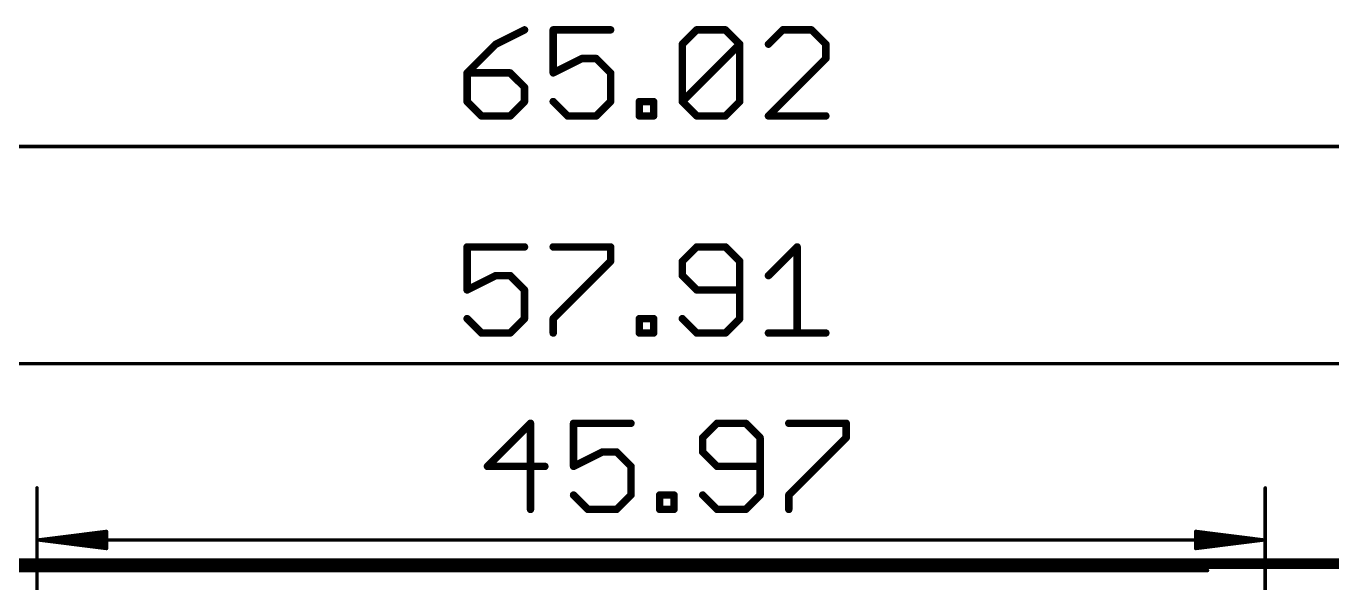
# Model space of a CAD drawing. Extents: x -30 to 87, y -20 to 77.
# Drawn here: x 9.88 to 58.76, y 55.92 to 76.77 of the extents above; entities that cross this region are included whole.
import ezdxf

# ---------------------------------------------------------------- set-up
doc = ezdxf.new("R2010")
doc.units = 0
for name, color, linetype in [('16', 132, 'CONTINUOUS'), ('20', 40, 'CONTINUOUS'), ('47', 253, 'CONTINUOUS')]:
    doc.layers.add(name, color=color, linetype=linetype)

msp = doc.modelspace()

# ---------------------------------------------------------------- linework, layer by layer
at = {"layer": '16', "const_width": 0.4064}
msp.add_lwpolyline([(0, 56.642), (65.024, 56.642)], dxfattribs=at)
at = {"layer": '20'}
msp.add_line((62, 56.5), (3, 56.5), dxfattribs=at)
at = {"layer": '47'}
for points, const_width in [([(28.5346, 76.6311), (27.4602, 76.0938)], 0.2794), ([(31.7574, 76.6311), (29.6085, 76.6311)], 0.2794), ([(29.6085, 76.6311), (29.6085, 75.0194)], 0.2794), ([(34.4426, 76.0938), (34.9798, 76.6311)], 0.2794), ([(34.9798, 76.6311), (36.0543, 76.6311)], 0.2794), ([(36.0543, 76.6311), (36.5915, 76.0938)], 0.2794), ([(38.2026, 76.6311), (37.6654, 76.0938)], 0.2794), ([(39.277, 76.6311), (38.2026, 76.6311)], 0.2794), ([(39.8143, 76.0938), (39.277, 76.6311)], 0.2794), ([(27.4602, 76.0938), (26.3857, 75.0194)], 0.2794), ([(34.4426, 73.9449), (34.4426, 76.0938)], 0.2794), ([(34.4426, 73.9449), (36.5915, 76.0938)], 0.2794), ([(36.5915, 76.0938), (36.5915, 73.9449)], 0.2794), ([(39.8143, 75.5566), (39.8143, 76.0938)], 0.2794), ([(29.6085, 75.0194), (30.6829, 75.5566)], 0.2794), ([(30.6829, 75.5566), (31.2202, 75.5566)], 0.2794), ([(31.2202, 75.5566), (31.7574, 75.0194)], 0.2794), ([(37.6654, 73.4077), (39.8143, 75.5566)], 0.2794), ([(26.3857, 75.0194), (26.3857, 73.9449)], 0.2794), ([(27.9974, 75.0194), (26.3857, 75.0194)], 0.2794), ([(28.5346, 74.4822), (27.9974, 75.0194)], 0.2794), ([(31.7574, 75.0194), (31.7574, 73.9449)], 0.2794), ([(28.5346, 73.9449), (28.5346, 74.4822)], 0.2794), ([(26.3857, 73.9449), (26.923, 73.4077)], 0.2794), ([(27.9974, 73.4077), (28.5346, 73.9449)], 0.2794), ([(30.1457, 73.4077), (29.6085, 73.9449)], 0.2794), ([(31.7574, 73.9449), (31.2202, 73.4077)], 0.2794), ([(32.8312, 73.4077), (32.8312, 73.9449)], 0.2794), ([(32.8312, 73.9449), (33.3685, 73.9449)], 0.2794), ([(33.3685, 73.9449), (33.3685, 73.4077)], 0.2794), ([(34.9798, 73.4077), (34.4426, 73.9449)], 0.2794), ([(36.5915, 73.9449), (36.0543, 73.4077)], 0.2794), ([(26.923, 73.4077), (27.9974, 73.4077)], 0.2794), ([(31.2202, 73.4077), (30.1457, 73.4077)], 0.2794), ([(33.3685, 73.4077), (32.8312, 73.4077)], 0.2794), ([(36.0543, 73.4077), (34.9798, 73.4077)], 0.2794), ([(39.8143, 73.4077), (37.6654, 73.4077)], 0.2794), ([(0.065, 72.263), (64.959, 72.263)], 0.13), ([(28.5346, 68.5031), (26.3857, 68.5031)], 0.2794), ([(26.3857, 68.5031), (26.3857, 66.8914)], 0.2794), ([(29.6085, 68.5031), (31.7574, 68.5031)], 0.2794), ([(31.7574, 68.5031), (31.7574, 67.9658)], 0.2794), ([(34.9798, 68.5031), (34.4426, 67.9658)], 0.2794), ([(36.0543, 68.5031), (34.9798, 68.5031)], 0.2794), ([(36.5915, 67.9658), (36.0543, 68.5031)], 0.2794), ([(37.6654, 67.4286), (38.7398, 68.5031)], 0.2794), ([(38.7398, 68.5031), (38.7398, 65.2797)], 0.2794), ([(31.7574, 67.9658), (29.6085, 65.8169)], 0.2794), ([(34.4426, 67.9658), (34.4426, 67.4286)], 0.2794), ([(36.5915, 65.8169), (36.5915, 67.9658)], 0.2794), ([(26.3857, 66.8914), (27.4602, 67.4286)], 0.2794), ([(27.4602, 67.4286), (27.9974, 67.4286)], 0.2794), ([(27.9974, 67.4286), (28.5346, 66.8914)], 0.2794), ([(34.4426, 67.4286), (34.9798, 66.8914)], 0.2794), ([(28.5346, 66.8914), (28.5346, 65.8169)], 0.2794), ([(34.9798, 66.8914), (36.5915, 66.8914)], 0.2794), ([(26.923, 65.2797), (26.3857, 65.8169)], 0.2794), ([(28.5346, 65.8169), (27.9974, 65.2797)], 0.2794), ([(29.6085, 65.8169), (29.6085, 65.2797)], 0.2794), ([(32.8312, 65.2797), (32.8312, 65.8169)], 0.2794), ([(32.8312, 65.8169), (33.3685, 65.8169)], 0.2794), ([(33.3685, 65.8169), (33.3685, 65.2797)], 0.2794), ([(34.4426, 65.8169), (34.9798, 65.2797)], 0.2794), ([(36.0543, 65.2797), (36.5915, 65.8169)], 0.2794), ([(27.9974, 65.2797), (26.923, 65.2797)], 0.2794), ([(33.3685, 65.2797), (32.8312, 65.2797)], 0.2794), ([(34.9798, 65.2797), (36.0543, 65.2797)], 0.2794), ([(37.6654, 65.2797), (39.8143, 65.2797)], 0.2794), ([(3.621, 64.135), (61.403, 64.135)], 0.13), ([(28.7594, 61.8991), (27.1477, 60.2874)], 0.2794), ([(28.7594, 58.6757), (28.7594, 61.8991)], 0.2794), ([(32.5194, 61.8991), (30.3705, 61.8991)], 0.2794), ([(30.3705, 61.8991), (30.3705, 60.2874)], 0.2794), ([(35.7418, 61.8991), (35.2046, 61.3618)], 0.2794), ([(36.8163, 61.8991), (35.7418, 61.8991)], 0.2794), ([(37.3535, 61.3618), (36.8163, 61.8991)], 0.2794), ([(38.4274, 61.8991), (40.5763, 61.8991)], 0.2794), ([(40.5763, 61.8991), (40.5763, 61.3618)], 0.2794), ([(35.2046, 61.3618), (35.2046, 60.8246)], 0.2794), ([(37.3535, 59.2129), (37.3535, 61.3618)], 0.2794), ([(40.5763, 61.3618), (38.4274, 59.2129)], 0.2794), ([(30.3705, 60.2874), (31.4449, 60.8246)], 0.2794), ([(31.4449, 60.8246), (31.9822, 60.8246)], 0.2794), ([(31.9822, 60.8246), (32.5194, 60.2874)], 0.2794), ([(35.2046, 60.8246), (35.7418, 60.2874)], 0.2794), ([(27.1477, 60.2874), (29.2966, 60.2874)], 0.2794), ([(32.5194, 60.2874), (32.5194, 59.2129)], 0.2794), ([(35.7418, 60.2874), (37.3535, 60.2874)], 0.2794), ([(10.287, 30.226), (10.287, 59.481)], 0.13), ([(30.9077, 58.6757), (30.3705, 59.2129)], 0.2794), ([(32.5194, 59.2129), (31.9822, 58.6757)], 0.2794), ([(33.5932, 58.6757), (33.5932, 59.2129)], 0.2794), ([(33.5932, 59.2129), (34.1305, 59.2129)], 0.2794), ([(34.1305, 59.2129), (34.1305, 58.6757)], 0.2794), ([(35.2046, 59.2129), (35.7418, 58.6757)], 0.2794), ([(36.8163, 58.6757), (37.3535, 59.2129)], 0.2794), ([(38.4274, 59.2129), (38.4274, 58.6757)], 0.2794), ([(56.261, 25.146), (56.261, 59.481)], 0.13), ([(31.9822, 58.6757), (30.9077, 58.6757)], 0.2794), ([(34.1305, 58.6757), (33.5932, 58.6757)], 0.2794), ([(35.7418, 58.6757), (36.8163, 58.6757)], 0.2794), ([(10.352, 57.531), (12.887, 57.8502)], 0.13), ([(10.352, 57.531), (12.887, 57.791)], 0.13), ([(10.352, 57.531), (12.887, 57.661)], 0.13), ([(12.887, 57.8502), (12.887, 57.2118)], 0.13), ([(56.196, 57.531), (53.661, 57.8502)], 0.13), ([(53.661, 57.8502), (53.661, 57.2118)], 0.13), ([(56.196, 57.531), (53.661, 57.791)], 0.13), ([(56.196, 57.531), (53.661, 57.661)], 0.13), ([(10.352, 57.531), (56.196, 57.531)], 0.13), ([(12.887, 57.2118), (10.352, 57.531)], 0.13), ([(12.887, 57.401), (10.352, 57.531)], 0.13), ([(12.887, 57.271), (10.352, 57.531)], 0.13), ([(53.661, 57.2118), (56.196, 57.531)], 0.13), ([(53.661, 57.401), (56.196, 57.531)], 0.13), ([(53.661, 57.271), (56.196, 57.531)], 0.13), ([(54.102, 56.388), (-27.096, 56.388)], 0.13)]:
    msp.add_lwpolyline(points, dxfattribs=dict(at, const_width=const_width))
for points, const_width in [([(28.5659, 76.5686, 1), (28.5034, 76.6935)], 0.1397), ([(29.6783, 76.6311, 1), (29.5386, 76.6311)], 0.1397), ([(29.6085, 76.7009, 1), (29.6085, 76.5612)], 0.1397), ([(31.7574, 76.5612, 1), (31.7574, 76.7009)], 0.1397), ([(34.9798, 76.7009, 1), (34.9798, 76.5612)], 0.1397), ([(35.0292, 76.5817, 1), (34.9305, 76.6804)], 0.1397), ([(36.1037, 76.6804, 1), (36.0049, 76.5817)], 0.1397), ([(36.0543, 76.5612, 1), (36.0543, 76.7009)], 0.1397), ([(38.2026, 76.7009, 1), (38.2026, 76.5612)], 0.1397), ([(38.252, 76.5817, 1), (38.1532, 76.6804)], 0.1397), ([(39.3264, 76.6804, 1), (39.2277, 76.5817)], 0.1397), ([(39.277, 76.5612, 1), (39.277, 76.7009)], 0.1397), ([(27.4289, 76.1563, 1), (27.4914, 76.0314)], 0.1397), ([(27.5096, 76.0444, 1), (27.4108, 76.1432)], 0.1397), ([(34.5125, 76.0938, 1), (34.3728, 76.0938)], 0.1397), ([(34.3932, 76.1432, 1), (34.492, 76.0444)], 0.1397), ([(36.6614, 76.0938, 1), (36.5217, 76.0938)], 0.1397), ([(36.6409, 76.0444, 1), (36.5421, 76.1432)], 0.1397), ([(36.5421, 76.0444, 1), (36.6409, 76.1432)], 0.1397), ([(37.616, 76.1432, 1), (37.7148, 76.0444)], 0.1397), ([(39.8841, 76.0938, 1), (39.7444, 76.0938)], 0.1397), ([(39.7649, 76.0444, 1), (39.8637, 76.1432)], 0.1397), ([(30.6829, 75.6265, 1), (30.6829, 75.4868)], 0.1397), ([(30.7142, 75.4941, 1), (30.6517, 75.6191)], 0.1397), ([(31.2696, 75.606, 1), (31.1708, 75.5072)], 0.1397), ([(31.2202, 75.4868, 1), (31.2202, 75.6265)], 0.1397), ([(39.7444, 75.5566, 1), (39.8841, 75.5566)], 0.1397), ([(39.8637, 75.5072, 1), (39.7649, 75.606)], 0.1397), ([(26.3857, 75.0892, 1), (26.3857, 74.9495)], 0.1397), ([(26.3363, 75.0688, 1), (26.4351, 74.97)], 0.1397), ([(26.4556, 75.0194, 1), (26.3159, 75.0194)], 0.1397), ([(28.0468, 75.0688, 1), (27.948, 74.97)], 0.1397), ([(27.9974, 74.9495, 1), (27.9974, 75.0892)], 0.1397), ([(29.5386, 75.0194, 1), (29.6783, 75.0194)], 0.1397), ([(29.5773, 75.0819, 1), (29.6397, 74.9569)], 0.1397), ([(31.8272, 75.0194, 1), (31.6875, 75.0194)], 0.1397), ([(31.708, 74.97, 1), (31.8068, 75.0688)], 0.1397), ([(28.6045, 74.4822, 1), (28.4648, 74.4822)], 0.1397), ([(28.4852, 74.4328, 1), (28.584, 74.5315)], 0.1397), ([(26.4351, 73.9943, 1), (26.3363, 73.8955)], 0.1397), ([(26.3159, 73.9449, 1), (26.4556, 73.9449)], 0.1397), ([(28.4648, 73.9449, 1), (28.6045, 73.9449)], 0.1397), ([(28.584, 73.8955, 1), (28.4852, 73.9943)], 0.1397), ([(29.6579, 73.9943, 1), (29.5591, 73.8955)], 0.1397), ([(31.6875, 73.9449, 1), (31.8272, 73.9449)], 0.1397), ([(31.8068, 73.8955, 1), (31.708, 73.9943)], 0.1397), ([(32.8312, 74.0148, 1), (32.8312, 73.8751)], 0.1397), ([(32.9011, 73.9449, 1), (32.7614, 73.9449)], 0.1397), ([(33.4383, 73.9449, 1), (33.2986, 73.9449)], 0.1397), ([(33.3685, 73.8751, 1), (33.3685, 74.0148)], 0.1397), ([(34.492, 73.9943, 1), (34.3932, 73.8955)], 0.1397), ([(34.3932, 73.9943, 1), (34.492, 73.8955)], 0.1397), ([(34.3728, 73.9449, 1), (34.5125, 73.9449)], 0.1397), ([(36.5217, 73.9449, 1), (36.6614, 73.9449)], 0.1397), ([(36.6409, 73.8955, 1), (36.5421, 73.9943)], 0.1397), ([(26.923, 73.4776, 1), (26.923, 73.3379)], 0.1397), ([(26.8736, 73.3583, 1), (26.9724, 73.4571)], 0.1397), ([(27.948, 73.4571, 1), (28.0468, 73.3583)], 0.1397), ([(27.9974, 73.3379, 1), (27.9974, 73.4776)], 0.1397), ([(30.1457, 73.4776, 1), (30.1457, 73.3379)], 0.1397), ([(30.0963, 73.3583, 1), (30.1951, 73.4571)], 0.1397), ([(31.1708, 73.4571, 1), (31.2696, 73.3583)], 0.1397), ([(31.2202, 73.3379, 1), (31.2202, 73.4776)], 0.1397), ([(32.8312, 73.4776, 1), (32.8312, 73.3379)], 0.1397), ([(32.7614, 73.4077, 1), (32.9011, 73.4077)], 0.1397), ([(33.2986, 73.4077, 1), (33.4383, 73.4077)], 0.1397), ([(33.3685, 73.3379, 1), (33.3685, 73.4776)], 0.1397), ([(34.9798, 73.4776, 1), (34.9798, 73.3379)], 0.1397), ([(34.9305, 73.3583, 1), (35.0292, 73.4571)], 0.1397), ([(36.0049, 73.4571, 1), (36.1037, 73.3583)], 0.1397), ([(36.0543, 73.3379, 1), (36.0543, 73.4776)], 0.1397), ([(37.6654, 73.4776, 1), (37.6654, 73.3379)], 0.1397), ([(37.616, 73.4571, 1), (37.7148, 73.3583)], 0.1397), ([(39.8143, 73.3379, 1), (39.8143, 73.4776)], 0.1397), ([(26.3857, 68.5729, 1), (26.3857, 68.4332)], 0.1397), ([(26.4556, 68.5031, 1), (26.3159, 68.5031)], 0.1397), ([(28.5346, 68.4332, 1), (28.5346, 68.5729)], 0.1397), ([(29.6085, 68.5729, 1), (29.6085, 68.4332)], 0.1397), ([(31.8272, 68.5031, 1), (31.6875, 68.5031)], 0.1397), ([(31.7574, 68.4332, 1), (31.7574, 68.5729)], 0.1397), ([(34.9798, 68.5729, 1), (34.9798, 68.4332)], 0.1397), ([(35.0292, 68.4537, 1), (34.9305, 68.5524)], 0.1397), ([(36.1037, 68.5524, 1), (36.0049, 68.4537)], 0.1397), ([(36.0543, 68.4332, 1), (36.0543, 68.5729)], 0.1397), ([(38.8097, 68.5031, 1), (38.67, 68.5031)], 0.1397), ([(38.7892, 68.4537, 1), (38.6904, 68.5524)], 0.1397), ([(31.6875, 67.9658, 1), (31.8272, 67.9658)], 0.1397), ([(31.8068, 67.9164, 1), (31.708, 68.0152)], 0.1397), ([(34.5125, 67.9658, 1), (34.3728, 67.9658)], 0.1397), ([(34.3932, 68.0152, 1), (34.492, 67.9164)], 0.1397), ([(36.6614, 67.9658, 1), (36.5217, 67.9658)], 0.1397), ([(36.5421, 67.9164, 1), (36.6409, 68.0152)], 0.1397), ([(27.4602, 67.4985, 1), (27.4602, 67.3588)], 0.1397), ([(27.4914, 67.3661, 1), (27.4289, 67.4911)], 0.1397), ([(28.0468, 67.478, 1), (27.948, 67.3792)], 0.1397), ([(27.9974, 67.3588, 1), (27.9974, 67.4985)], 0.1397), ([(34.492, 67.478, 1), (34.3932, 67.3792)], 0.1397), ([(34.3728, 67.4286, 1), (34.5125, 67.4286)], 0.1397), ([(37.616, 67.478, 1), (37.7148, 67.3792)], 0.1397), ([(26.3545, 66.9539, 1), (26.417, 66.8289)], 0.1397), ([(28.6045, 66.8914, 1), (28.4648, 66.8914)], 0.1397), ([(28.4852, 66.842, 1), (28.584, 66.9408)], 0.1397), ([(34.9798, 66.9612, 1), (34.9798, 66.8215)], 0.1397), ([(34.9305, 66.842, 1), (35.0292, 66.9408)], 0.1397), ([(36.5915, 66.8215, 1), (36.5915, 66.9612)], 0.1397), ([(26.3159, 66.8914, 1), (26.4556, 66.8914)], 0.1397), ([(26.4351, 65.8663, 1), (26.3363, 65.7675)], 0.1397), ([(28.4648, 65.8169, 1), (28.6045, 65.8169)], 0.1397), ([(28.584, 65.7675, 1), (28.4852, 65.8663)], 0.1397), ([(29.6783, 65.8169, 1), (29.5386, 65.8169)], 0.1397), ([(29.5591, 65.8663, 1), (29.6579, 65.7675)], 0.1397), ([(32.9011, 65.8169, 1), (32.7614, 65.8169)], 0.1397), ([(32.8312, 65.8868, 1), (32.8312, 65.7471)], 0.1397), ([(33.4383, 65.8169, 1), (33.2986, 65.8169)], 0.1397), ([(33.3685, 65.7471, 1), (33.3685, 65.8868)], 0.1397), ([(34.492, 65.8663, 1), (34.3932, 65.7675)], 0.1397), ([(36.5217, 65.8169, 1), (36.6614, 65.8169)], 0.1397), ([(36.6409, 65.7675, 1), (36.5421, 65.8663)], 0.1397), ([(26.923, 65.3496, 1), (26.923, 65.2099)], 0.1397), ([(26.8736, 65.2303, 1), (26.9724, 65.3291)], 0.1397), ([(27.948, 65.3291, 1), (28.0468, 65.2303)], 0.1397), ([(27.9974, 65.2099, 1), (27.9974, 65.3496)], 0.1397), ([(29.5386, 65.2797, 1), (29.6783, 65.2797)], 0.1397), ([(32.8312, 65.3496, 1), (32.8312, 65.2099)], 0.1397), ([(32.7614, 65.2797, 1), (32.9011, 65.2797)], 0.1397), ([(33.2986, 65.2797, 1), (33.4383, 65.2797)], 0.1397), ([(33.3685, 65.2099, 1), (33.3685, 65.3496)], 0.1397), ([(34.9798, 65.3496, 1), (34.9798, 65.2099)], 0.1397), ([(34.9305, 65.2303, 1), (35.0292, 65.3291)], 0.1397), ([(36.0049, 65.3291, 1), (36.1037, 65.2303)], 0.1397), ([(36.0543, 65.2099, 1), (36.0543, 65.3496)], 0.1397), ([(37.6654, 65.3496, 1), (37.6654, 65.2099)], 0.1397), ([(38.67, 65.2797, 1), (38.8097, 65.2797)], 0.1397), ([(39.8143, 65.2099, 1), (39.8143, 65.3496)], 0.1397), ([(28.8293, 61.8991, 1), (28.6896, 61.8991)], 0.1397), ([(28.8088, 61.8497, 1), (28.71, 61.9484)], 0.1397), ([(30.4403, 61.8991, 1), (30.3006, 61.8991)], 0.1397), ([(30.3705, 61.9689, 1), (30.3705, 61.8292)], 0.1397), ([(32.5194, 61.8292, 1), (32.5194, 61.9689)], 0.1397), ([(35.7418, 61.9689, 1), (35.7418, 61.8292)], 0.1397), ([(35.7912, 61.8497, 1), (35.6925, 61.9484)], 0.1397), ([(36.8657, 61.9484, 1), (36.7669, 61.8497)], 0.1397), ([(36.8163, 61.8292, 1), (36.8163, 61.9689)], 0.1397), ([(38.4274, 61.9689, 1), (38.4274, 61.8292)], 0.1397), ([(40.6461, 61.8991, 1), (40.5064, 61.8991)], 0.1397), ([(40.5763, 61.8292, 1), (40.5763, 61.9689)], 0.1397), ([(35.2745, 61.3618, 1), (35.1348, 61.3618)], 0.1397), ([(35.1552, 61.4112, 1), (35.254, 61.3124)], 0.1397), ([(37.4234, 61.3618, 1), (37.2837, 61.3618)], 0.1397), ([(37.3041, 61.3124, 1), (37.4029, 61.4112)], 0.1397), ([(40.5064, 61.3618, 1), (40.6461, 61.3618)], 0.1397), ([(40.6257, 61.3124, 1), (40.5269, 61.4112)], 0.1397), ([(31.4449, 60.8945, 1), (31.4449, 60.7548)], 0.1397), ([(31.4762, 60.7621, 1), (31.4137, 60.8871)], 0.1397), ([(32.0316, 60.874, 1), (31.9328, 60.7752)], 0.1397), ([(31.9822, 60.7548, 1), (31.9822, 60.8945)], 0.1397), ([(35.254, 60.874, 1), (35.1552, 60.7752)], 0.1397), ([(35.1348, 60.8246, 1), (35.2745, 60.8246)], 0.1397), ([(27.1477, 60.3572, 1), (27.1477, 60.2175)], 0.1397), ([(27.0983, 60.3368, 1), (27.1971, 60.238)], 0.1397), ([(29.2966, 60.2175, 1), (29.2966, 60.3572)], 0.1397), ([(30.3006, 60.2874, 1), (30.4403, 60.2874)], 0.1397), ([(30.3393, 60.3499, 1), (30.4017, 60.2249)], 0.1397), ([(32.5892, 60.2874, 1), (32.4495, 60.2874)], 0.1397), ([(32.47, 60.238, 1), (32.5688, 60.3368)], 0.1397), ([(35.7418, 60.3572, 1), (35.7418, 60.2175)], 0.1397), ([(35.6925, 60.238, 1), (35.7912, 60.3368)], 0.1397), ([(37.3535, 60.2175, 1), (37.3535, 60.3572)], 0.1397), ([(10.3195, 59.481, 1), (10.2545, 59.481)], 0.065), ([(30.4199, 59.2623, 1), (30.3211, 59.1635)], 0.1397), ([(32.4495, 59.2129, 1), (32.5892, 59.2129)], 0.1397), ([(32.5688, 59.1635, 1), (32.47, 59.2623)], 0.1397), ([(33.5932, 59.2828, 1), (33.5932, 59.1431)], 0.1397), ([(33.6631, 59.2129, 1), (33.5234, 59.2129)], 0.1397), ([(34.2003, 59.2129, 1), (34.0606, 59.2129)], 0.1397), ([(34.1305, 59.1431, 1), (34.1305, 59.2828)], 0.1397), ([(35.254, 59.2623, 1), (35.1552, 59.1635)], 0.1397), ([(37.2837, 59.2129, 1), (37.4234, 59.2129)], 0.1397), ([(37.4029, 59.1635, 1), (37.3041, 59.2623)], 0.1397), ([(38.4972, 59.2129, 1), (38.3575, 59.2129)], 0.1397), ([(38.378, 59.2623, 1), (38.4768, 59.1635)], 0.1397), ([(56.2935, 59.481, 1), (56.2285, 59.481)], 0.065), ([(28.6896, 58.6757, 1), (28.8293, 58.6757)], 0.1397), ([(30.9077, 58.7456, 1), (30.9077, 58.6059)], 0.1397), ([(30.8583, 58.6263, 1), (30.9571, 58.7251)], 0.1397), ([(31.9328, 58.7251, 1), (32.0316, 58.6263)], 0.1397), ([(31.9822, 58.6059, 1), (31.9822, 58.7456)], 0.1397), ([(33.5932, 58.7456, 1), (33.5932, 58.6059)], 0.1397), ([(33.5234, 58.6757, 1), (33.6631, 58.6757)], 0.1397), ([(34.0606, 58.6757, 1), (34.2003, 58.6757)], 0.1397), ([(34.1305, 58.6059, 1), (34.1305, 58.7456)], 0.1397), ([(35.7418, 58.7456, 1), (35.7418, 58.6059)], 0.1397), ([(35.6925, 58.6263, 1), (35.7912, 58.7251)], 0.1397), ([(36.7669, 58.7251, 1), (36.8657, 58.6263)], 0.1397), ([(36.8163, 58.6059, 1), (36.8163, 58.7456)], 0.1397), ([(38.3575, 58.6757, 1), (38.4972, 58.6757)], 0.1397), ([(12.9195, 57.8502, 1), (12.8545, 57.8502)], 0.065), ([(12.8911, 57.818, 1), (12.8829, 57.8825)], 0.065), ([(12.8903, 57.7587, 1), (12.8837, 57.8233)], 0.065), ([(12.8887, 57.6285, 1), (12.8853, 57.6935)], 0.065), ([(53.6651, 57.8825, 1), (53.6569, 57.818)], 0.065), ([(53.6935, 57.8502, 1), (53.6285, 57.8502)], 0.065), ([(53.6643, 57.8233, 1), (53.6577, 57.7587)], 0.065), ([(53.6627, 57.6935, 1), (53.6593, 57.6285)], 0.065), ([(10.352, 57.5635, 1), (10.352, 57.4985)], 0.065), ([(10.3561, 57.5632, 1), (10.3479, 57.4988)], 0.065), ([(10.3503, 57.5635, 1), (10.3537, 57.4985)], 0.065), ([(10.3537, 57.5635, 1), (10.3503, 57.4985)], 0.065), ([(10.3553, 57.5633, 1), (10.3487, 57.4987)], 0.065), ([(10.3487, 57.5633, 1), (10.3553, 57.4987)], 0.065), ([(10.3479, 57.5632, 1), (10.3561, 57.4988)], 0.065), ([(12.8545, 57.2118, 1), (12.9195, 57.2118)], 0.065), ([(12.8829, 57.1795, 1), (12.8911, 57.244)], 0.065), ([(12.8837, 57.2387, 1), (12.8903, 57.3033)], 0.065), ([(12.8853, 57.3685, 1), (12.8887, 57.4335)], 0.065), ([(53.6593, 57.4335, 1), (53.6627, 57.3685)], 0.065), ([(53.6577, 57.3033, 1), (53.6643, 57.2387)], 0.065), ([(53.6569, 57.244, 1), (53.6651, 57.1795)], 0.065), ([(53.6285, 57.2118, 1), (53.6935, 57.2118)], 0.065), ([(56.2001, 57.4988, 1), (56.1919, 57.5632)], 0.065), ([(56.1919, 57.4988, 1), (56.2001, 57.5632)], 0.065), ([(56.1993, 57.4987, 1), (56.1927, 57.5633)], 0.065), ([(56.1927, 57.4987, 1), (56.1993, 57.5633)], 0.065), ([(56.1943, 57.4985, 1), (56.1977, 57.5635)], 0.065), ([(56.1977, 57.4985, 1), (56.1943, 57.5635)], 0.065), ([(56.196, 57.4985, 1), (56.196, 57.5635)], 0.065), ([(54.102, 56.3555, 1), (54.102, 56.4205)], 0.065)]:
    msp.add_lwpolyline(points, format="xyb", dxfattribs=dict(at, const_width=const_width))

doc.saveas('drawing.dxf')
